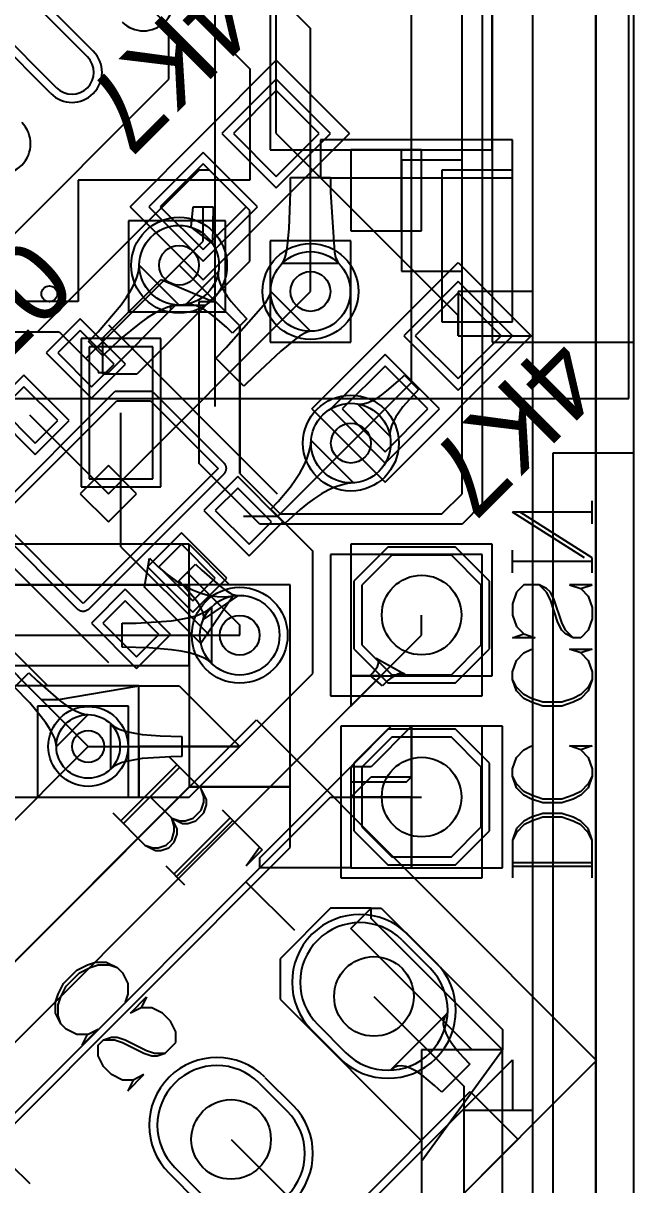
# Model space of a CAD drawing. Header units: millimetres. Extents: x 57.6 to 115.3, y 47.5 to 119.3.
# Drawn here: x 106.75 to 114.43, y 61.93 to 76.52 of the extents above; entities that cross this region are included whole.
import ezdxf

# ---------------------------------------------------------------- set-up
doc = ezdxf.new("R2010")
doc.units = ezdxf.units.MM
for name, color, linetype in [('BottomLayer', 5, 'Continuous'), ('BottomOverlay', 54, 'Continuous'), ('BottomSolder', 6, 'Continuous'), ('PadHoleLayer', 156, 'Continuous'), ('TopLayer', 1, 'Continuous'), ('TopOverlay', 2, 'Continuous'), ('TopSolder', 216, 'Continuous'), ('ViaHoleLayer', 16, 'Continuous')]:
    doc.layers.add(name, color=color, linetype=linetype)

msp = doc.modelspace()

# ---------------------------------------------------------------- linework, layer by layer
at = {"layer": 'BottomLayer'}
for p, q in [((105.105, 81.712), (110.363, 76.454)), ((113.95, 56.388), (113.95, 80.741)), ((113.95, 80.391), (113.95, 55.372)), ((114.427, 55.372), (114.427, 80.391)), ((105.791, 79.756), (109.601, 75.946)), ((113.157, 60.071), (113.157, 78.486)), ((112.522, 77.47), (112.522, 70.485)), ((112.268, 70.612), (112.268, 77.343)), ((112.268, 70.612), (112.268, 77.343)), ((111.633, 72.009), (111.633, 76.708)), ((110.363, 73.152), (110.363, 76.454)), ((109.601, 75.946), (109.601, 74.549)), ((110.112, 74.399), (110.113, 74.585)), ((110.113, 74.585), (110.613, 74.585)), ((110.613, 74.585), (110.614, 74.399)), ((109.601, 74.549), (107.442, 74.549)), ((107.442, 74.549), (107.442, 73.025)), ((110.096, 73.944), (110.112, 74.399)), ((110.614, 74.399), (110.664, 73.646)), ((108.077, 74.041), (108.077, 72.898)), ((109.295, 74.041), (108.077, 74.041)), ((109.295, 72.898), (109.295, 74.041)), ((110.076, 73.728), (110.096, 73.944)), ((109.855, 73.787), (109.855, 72.517)), ((110.871, 73.787), (109.855, 73.787)), ((110.062, 73.646), (110.076, 73.728)), ((110.871, 72.517), (110.871, 73.787)), ((110.009, 73.505), (110.029, 73.535)), ((110.029, 73.535), (110.047, 73.582)), ((110.047, 73.582), (110.062, 73.646)), ((110.664, 73.646), (110.679, 73.582)), ((110.679, 73.582), (110.697, 73.535)), ((110.697, 73.535), (110.717, 73.505)), ((108.712, 73.481), (109.474, 72.719)), ((108.796, 72.988), (109.205, 73.397)), ((109.205, 73.397), (109.202, 73.355)), ((110.717, 73.505), (110.009, 73.505)), ((109.202, 73.355), (109.208, 73.31)), ((109.208, 73.31), (109.223, 73.262)), ((109.223, 73.262), (109.246, 73.209)), ((109.246, 73.209), (109.278, 73.152)), ((109.278, 73.152), (109.318, 73.091)), ((109.318, 73.091), (109.367, 73.026)), ((107.442, 73.025), (105.791, 73.025)), ((108.837, 72.991), (108.796, 72.988)), ((108.882, 72.984), (108.837, 72.991)), ((108.931, 72.97), (108.882, 72.984)), ((108.984, 72.947), (108.931, 72.97)), ((108.966, 70.993), (108.966, 73.025)), ((108.966, 73.025), (109.168, 73.025)), ((109.041, 72.915), (108.984, 72.947)), ((109.168, 73.025), (109.474, 72.719)), ((109.367, 73.026), (109.49, 72.885)), ((108.077, 72.898), (109.295, 72.898)), ((109.102, 72.875), (109.041, 72.915)), ((109.166, 72.826), (109.102, 72.875)), ((109.308, 72.703), (109.166, 72.826)), ((109.564, 72.809), (109.384, 72.629)), ((109.49, 72.885), (109.564, 72.809)), ((109.384, 72.629), (109.308, 72.703)), ((109.474, 70.866), (109.474, 72.719)), ((109.474, 72.719), (109.474, 70.866)), ((109.855, 72.517), (110.871, 72.517)), ((108.381, 72.458), (107.581, 72.458)), ((107.581, 72.458), (107.581, 70.798)), ((108.381, 70.798), (108.381, 72.458)), ((111.467, 72.025), (111.543, 72.099)), ((111.543, 72.099), (111.723, 71.919)), ((110.871, 71.247), (111.633, 72.009)), ((111.325, 71.902), (111.467, 72.025)), ((111.09, 71.758), (111.143, 71.781)), ((111.143, 71.781), (111.2, 71.813)), ((111.2, 71.813), (111.261, 71.853)), ((111.261, 71.853), (111.325, 71.902)), ((111.649, 71.843), (111.526, 71.701)), ((111.723, 71.919), (111.649, 71.843)), ((111.364, 71.331), (110.955, 71.74)), ((110.955, 71.74), (110.996, 71.737)), ((110.996, 71.737), (111.041, 71.743)), ((111.041, 71.743), (111.09, 71.758)), ((111.477, 71.637), (111.437, 71.576)), ((111.526, 71.701), (111.477, 71.637)), ((107.981, 69.946), (107.981, 71.628)), ((111.405, 71.519), (111.382, 71.466)), ((111.437, 71.576), (111.405, 71.519)), ((111.367, 71.417), (111.361, 71.372)), ((111.361, 71.372), (111.364, 71.331)), ((111.382, 71.466), (111.367, 71.417)), ((109.728, 70.231), (108.966, 70.993)), ((107.581, 70.798), (108.381, 70.798)), ((109.474, 70.866), (109.982, 70.358)), ((109.474, 70.866), (109.982, 70.358)), ((112.014, 70.358), (112.268, 70.612)), ((112.014, 70.358), (112.268, 70.612)), ((112.522, 70.485), (112.268, 70.231)), ((109.982, 70.358), (112.014, 70.358)), ((109.982, 70.358), (112.014, 70.358)), ((112.268, 70.231), (109.728, 70.231)), ((108.839, 69.977), (99.695, 69.977)), ((107.981, 69.946), (109.093, 68.834)), ((108.839, 69.469), (108.839, 69.977)), ((108.839, 69.469), (108.839, 69.977)), ((108.839, 69.977), (109.347, 69.469)), ((108.839, 69.469), (108.839, 69.977)), ((108.839, 69.977), (109.347, 69.469)), ((108.278, 69.437), (108.339, 69.8)), ((108.339, 69.8), (108.45, 69.695)), ((110.617, 69.85), (110.617, 68.072)), ((112.522, 69.85), (110.617, 69.85)), ((111.385, 69.838), (111.01, 69.463)), ((112.135, 69.838), (111.385, 69.838)), ((112.51, 69.463), (112.135, 69.838)), ((112.522, 68.072), (112.522, 69.85)), ((108.45, 69.695), (108.559, 69.603)), ((108.559, 69.603), (108.668, 69.523)), ((108.839, 69.469), (99.695, 69.469)), ((99.695, 69.469), (108.839, 69.469)), ((108.668, 69.523), (108.775, 69.457)), ((108.775, 69.457), (108.88, 69.403)), ((108.839, 69.469), (108.839, 66.929)), ((110.109, 69.469), (108.839, 69.469)), ((108.839, 68.453), (108.839, 69.469)), ((109.347, 69.469), (108.839, 69.469)), ((109.347, 69.469), (108.839, 69.469)), ((110.109, 66.929), (110.109, 69.469)), ((111.01, 69.463), (111.01, 68.713)), ((112.51, 68.713), (112.51, 69.463)), ((108.985, 68.732), (108.278, 69.437)), ((108.88, 69.403), (108.985, 69.362)), ((108.985, 69.362), (109.088, 69.334)), ((109.39, 69.327), (108.985, 68.732)), ((109.088, 69.334), (109.19, 69.319)), ((109.19, 69.319), (109.291, 69.317)), ((109.291, 69.317), (109.39, 69.327)), ((109.073, 69.149), (109.121, 69.188)), ((109.121, 69.188), (109.121, 68.48)), ((108.174, 68.986), (108.618, 69.017)), ((108.618, 69.017), (108.738, 69.035)), ((108.738, 69.035), (108.843, 69.057)), ((108.843, 69.057), (108.934, 69.084)), ((108.934, 69.084), (109.01, 69.114)), ((109.01, 69.114), (109.073, 69.149)), ((107.997, 68.984), (108.174, 68.986)), ((107.997, 68.684), (107.997, 68.984)), ((104.902, 68.834), (109.093, 68.834)), ((109.093, 68.834), (109.474, 68.834)), ((108.336, 68.676), (107.997, 68.684)), ((108.618, 68.651), (108.336, 68.676)), ((108.738, 68.633), (108.618, 68.651)), ((108.843, 68.611), (108.738, 68.633)), ((108.934, 68.584), (108.843, 68.611)), ((109.01, 68.554), (108.934, 68.584)), ((111.01, 68.713), (111.385, 68.338)), ((112.135, 68.338), (112.51, 68.713)), ((99.695, 68.453), (108.839, 68.453)), ((109.073, 68.519), (109.01, 68.554)), ((109.121, 68.48), (109.073, 68.519)), ((111.385, 68.338), (112.135, 68.338)), ((110.617, 68.072), (112.522, 68.072)), ((106.934, 67.945), (106.934, 66.802)), ((108.077, 67.945), (106.934, 67.945)), ((108.077, 66.802), (108.077, 67.945)), ((110.744, 67.691), (110.744, 65.786)), ((112.522, 67.691), (110.744, 67.691)), ((111.385, 67.552), (111.01, 67.177)), ((112.135, 67.552), (111.385, 67.552)), ((112.51, 67.177), (112.135, 67.552)), ((112.522, 65.786), (112.522, 67.691)), ((101.6, 61.468), (107.569, 67.437)), ((111.01, 67.177), (111.01, 66.427)), ((112.51, 66.427), (112.51, 67.177)), ((108.839, 66.929), (103.505, 61.595)), ((108.839, 66.929), (110.109, 66.929)), ((110.109, 66.929), (108.839, 66.929)), ((110.109, 66.167), (110.109, 66.929)), ((106.934, 66.802), (108.077, 66.802)), ((111.01, 66.427), (111.385, 66.052)), ((112.135, 66.052), (112.51, 66.427)), ((103.505, 59.563), (110.109, 66.167)), ((111.385, 66.052), (112.135, 66.052)), ((110.744, 65.786), (112.522, 65.786)), ((111.515, 65.005), (111.868, 64.652)), ((110.454, 63.945), (110.808, 63.591)), ((112.268, 62.865), (112.903, 63.5)), ((112.903, 63.5), (112.903, 62.865)), ((109.719, 63.209), (110.072, 62.856)), ((112.268, 62.865), (106.807, 57.404)), ((113.157, 62.865), (112.268, 62.865)), ((112.903, 62.865), (112.268, 62.865)), ((112.268, 62.865), (112.268, 62.865)), ((113.157, 60.071), (113.157, 62.865)), ((108.658, 62.148), (109.011, 61.795))]:
    msp.add_line(p, q, dxfattribs=at)
for centre, radius in [((108.712, 73.481), 0.5), ((110.363, 73.152), 0.5), ((110.871, 71.247), 0.5), ((109.474, 68.834), 0.5), ((107.569, 67.437), 0.4)]:
    msp.add_circle(centre, radius, dxfattribs=at)
for centre, start, end in [((110.984, 64.475), 45, 225), ((111.338, 64.121), 225, 45), ((109.188, 62.679), 45, 225), ((109.542, 62.325), 225, 45)]:
    msp.add_arc(centre, 0.75, start, end, dxfattribs=at)
at = {"layer": 'BottomOverlay'}
for p, q in [((109.164, 71.706), (109.164, 87.706)), ((114.364, 71.806), (114.364, 87.806)), ((92.364, 71.806), (114.364, 71.806)), ((113.903, 70.235), (113.903, 70.521)), ((113.808, 69.807), (112.903, 70.378)), ((113.903, 70.378), (112.903, 70.378)), ((113.903, 69.807), (112.998, 70.378)), ((112.903, 69.616), (112.903, 69.902)), ((113.903, 69.759), (112.903, 69.759)), ((113.903, 69.616), (113.903, 69.807)), ((113.046, 69.468), (112.951, 69.373)), ((113.236, 69.468), (113.046, 69.468)), ((113.331, 69.373), (113.236, 69.468)), ((113.331, 69.421), (113.236, 69.468)), ((113.903, 69.468), (113.617, 69.468)), ((113.617, 69.468), (113.76, 69.421)), ((113.76, 69.421), (113.903, 69.468)), ((112.951, 69.373), (112.903, 69.23)), ((113.379, 69.373), (113.331, 69.421)), ((113.379, 69.278), (113.331, 69.373)), ((113.427, 69.278), (113.379, 69.373)), ((113.76, 69.421), (113.855, 69.326)), ((113.855, 69.326), (113.903, 69.183)), ((112.903, 69.23), (112.903, 69.088)), ((113.474, 68.992), (113.379, 69.278)), ((113.522, 68.992), (113.427, 69.278)), ((113.903, 69.183), (113.903, 69.04)), ((112.903, 69.088), (112.951, 68.945)), ((113.903, 69.04), (113.855, 68.897)), ((112.951, 68.945), (113.046, 68.85)), ((113.522, 68.897), (113.474, 68.992)), ((113.57, 68.897), (113.522, 68.992)), ((113.57, 68.85), (113.522, 68.897)), ((113.665, 68.802), (113.57, 68.897)), ((113.855, 68.897), (113.76, 68.802)), ((112.903, 68.802), (113.046, 68.85)), ((113.189, 68.802), (112.903, 68.802)), ((113.046, 68.85), (113.189, 68.802)), ((113.665, 68.802), (113.57, 68.85)), ((113.76, 68.802), (113.665, 68.802)), ((112.951, 68.516), (113.046, 68.612)), ((113.046, 68.612), (113.141, 68.659)), ((113.76, 68.612), (113.617, 68.659)), ((113.617, 68.659), (113.903, 68.659)), ((113.903, 68.659), (113.76, 68.612)), ((113.76, 68.612), (113.855, 68.516)), ((112.903, 68.373), (112.951, 68.516)), ((113.855, 68.516), (113.903, 68.373)), ((112.903, 68.278), (112.903, 68.373)), ((112.951, 68.135), (112.903, 68.278)), ((112.951, 68.183), (112.903, 68.278)), ((113.903, 68.278), (113.855, 68.135)), ((113.903, 68.278), (113.855, 68.183)), ((113.903, 68.373), (113.903, 68.278)), ((113.046, 68.088), (112.951, 68.183)), ((113.046, 68.04), (112.951, 68.135)), ((113.855, 68.183), (113.76, 68.088)), ((113.855, 68.135), (113.76, 68.04)), ((113.141, 68.04), (113.046, 68.088)), ((113.141, 67.993), (113.046, 68.04)), ((113.284, 67.993), (113.141, 68.04)), ((113.284, 67.945), (113.141, 67.993)), ((113.522, 67.993), (113.284, 67.993)), ((113.665, 68.04), (113.522, 67.993)), ((113.665, 67.993), (113.522, 67.945)), ((113.76, 68.088), (113.665, 68.04)), ((113.76, 68.04), (113.665, 67.993)), ((113.522, 67.945), (113.284, 67.945)), ((113.046, 67.395), (113.141, 67.443)), ((113.76, 67.395), (113.617, 67.443)), ((113.617, 67.443), (113.903, 67.443)), ((113.903, 67.443), (113.76, 67.395)), ((108.989, 66.906), (108.585, 67.31)), ((112.903, 67.157), (112.951, 67.3)), ((112.951, 67.3), (113.046, 67.395)), ((113.76, 67.395), (113.855, 67.3)), ((113.855, 67.3), (113.903, 67.157)), ((107.979, 66.502), (108.686, 67.209)), ((108.013, 66.468), (108.72, 67.175)), ((112.903, 67.062), (112.903, 67.157)), ((113.903, 67.157), (113.903, 67.062)), ((112.951, 66.919), (112.903, 67.062)), ((112.951, 66.967), (112.903, 67.062)), ((113.046, 66.871), (112.951, 66.967)), ((113.855, 66.967), (113.76, 66.871)), ((113.903, 67.062), (113.855, 66.919)), ((113.903, 67.062), (113.855, 66.967)), ((109.056, 66.771), (108.989, 66.906)), ((109.023, 66.805), (108.989, 66.906)), ((113.046, 66.824), (112.951, 66.919)), ((113.141, 66.824), (113.046, 66.871)), ((113.141, 66.776), (113.046, 66.824)), ((113.284, 66.776), (113.141, 66.824)), ((113.665, 66.824), (113.522, 66.776)), ((113.76, 66.871), (113.665, 66.824)), ((113.76, 66.824), (113.665, 66.776)), ((113.855, 66.919), (113.76, 66.824)), ((108.349, 66.805), (108.619, 66.536)), ((108.989, 66.637), (109.023, 66.738)), ((109.023, 66.738), (109.023, 66.805)), ((109.023, 66.603), (109.056, 66.704)), ((109.056, 66.704), (109.056, 66.771)), ((113.284, 66.729), (113.141, 66.776)), ((113.522, 66.776), (113.284, 66.776)), ((113.522, 66.729), (113.284, 66.729)), ((113.665, 66.776), (113.522, 66.729)), ((107.878, 66.603), (108.282, 66.199)), ((108.686, 66.401), (108.619, 66.536)), ((108.652, 66.435), (108.619, 66.536)), ((108.619, 66.536), (108.753, 66.468)), ((108.619, 66.536), (108.72, 66.502)), ((108.646, 65.835), (109.353, 66.542)), ((108.787, 66.502), (108.888, 66.536)), ((108.888, 66.536), (108.989, 66.637)), ((108.922, 66.502), (109.023, 66.603)), ((109.252, 66.643), (109.757, 66.138)), ((113.141, 66.548), (113.046, 66.5)), ((113.284, 66.595), (113.141, 66.548)), ((113.284, 66.548), (113.141, 66.5)), ((113.522, 66.595), (113.284, 66.595)), ((113.522, 66.548), (113.284, 66.548)), ((113.665, 66.548), (113.522, 66.595)), ((113.665, 66.5), (113.522, 66.548)), ((113.76, 66.5), (113.665, 66.548)), ((108.652, 66.367), (108.652, 66.435)), ((108.679, 65.802), (109.386, 66.509)), ((108.686, 66.334), (108.686, 66.401)), ((108.72, 66.502), (108.787, 66.502)), ((108.753, 66.468), (108.821, 66.468)), ((108.821, 66.468), (108.922, 66.502)), ((112.951, 66.405), (112.903, 66.262)), ((113.046, 66.5), (112.951, 66.405)), ((113.046, 66.453), (112.951, 66.357)), ((113.141, 66.5), (113.046, 66.453)), ((113.76, 66.453), (113.665, 66.5)), ((113.855, 66.405), (113.76, 66.5)), ((113.855, 66.357), (113.76, 66.453)), ((113.903, 66.262), (113.855, 66.405)), ((108.551, 66.199), (108.619, 66.266)), ((108.619, 66.266), (108.652, 66.367)), ((108.652, 66.233), (108.686, 66.334)), ((112.951, 66.357), (112.903, 66.262)), ((112.903, 66.262), (112.903, 65.786)), ((113.903, 66.262), (113.855, 66.357)), ((113.903, 65.786), (113.903, 66.262)), ((108.282, 66.199), (108.417, 66.132)), ((108.282, 66.199), (108.383, 66.165)), ((108.383, 66.165), (108.45, 66.165)), ((108.417, 66.132), (108.484, 66.132)), ((108.45, 66.165), (108.551, 66.199)), ((108.484, 66.132), (108.585, 66.165)), ((108.585, 66.165), (108.652, 66.233)), ((109.555, 65.936), (109.723, 66.172)), ((109.757, 66.138), (109.555, 65.936)), ((113.903, 65.976), (112.903, 65.976)), ((108.545, 65.936), (108.78, 65.701)), ((113.903, 65.929), (112.903, 65.929)), ((109.555, 65.734), (110.161, 65.129)), ((107.427, 64.628), (107.561, 64.695)), ((107.46, 64.594), (107.595, 64.661)), ((107.561, 64.695), (107.662, 64.729)), ((107.595, 64.661), (107.696, 64.695)), ((107.662, 64.729), (107.797, 64.729)), ((107.696, 64.695), (107.831, 64.695)), ((107.797, 64.729), (107.932, 64.661)), ((107.831, 64.695), (107.932, 64.661)), ((107.932, 64.661), (107.999, 64.594)), ((107.258, 64.459), (107.427, 64.628)), ((107.292, 64.426), (107.46, 64.594)), ((107.999, 64.594), (108.066, 64.459)), ((107.191, 64.325), (107.258, 64.459)), ((107.225, 64.291), (107.292, 64.426)), ((108.066, 64.459), (108.066, 64.325)), ((107.157, 64.224), (107.191, 64.325)), ((107.157, 64.089), (107.157, 64.224)), ((107.191, 64.19), (107.225, 64.291)), ((108.066, 64.325), (108.033, 64.224)), ((108.1, 64.089), (108.302, 64.291)), ((108.302, 64.291), (108.235, 64.156)), ((107.225, 63.954), (107.157, 64.089)), ((107.191, 64.055), (107.191, 64.19)), ((107.225, 63.954), (107.191, 64.055)), ((108.235, 64.156), (108.1, 64.089)), ((108.369, 64.156), (108.235, 64.156)), ((108.504, 64.089), (108.369, 64.156)), ((108.605, 63.988), (108.504, 64.089)), ((107.292, 63.887), (107.225, 63.954)), ((108.672, 63.853), (108.605, 63.988)), ((107.427, 63.82), (107.292, 63.887)), ((107.561, 63.82), (107.427, 63.82)), ((107.696, 63.887), (107.494, 63.685)), ((107.494, 63.685), (107.561, 63.82)), ((107.561, 63.82), (107.696, 63.887)), ((107.763, 63.752), (107.864, 63.786)), ((107.864, 63.786), (107.932, 63.786)), ((107.932, 63.786), (108.033, 63.752)), ((108.672, 63.719), (108.672, 63.853)), ((107.696, 63.685), (107.763, 63.752)), ((107.696, 63.55), (107.696, 63.685)), ((107.763, 63.752), (107.898, 63.752)), ((107.898, 63.752), (107.999, 63.719)), ((107.999, 63.719), (108.268, 63.584)), ((108.033, 63.752), (108.302, 63.618)), ((108.302, 63.618), (108.403, 63.584)), ((108.538, 63.584), (108.672, 63.719)), ((107.763, 63.416), (107.696, 63.55)), ((108.268, 63.584), (108.369, 63.55)), ((108.369, 63.55), (108.437, 63.55)), ((108.403, 63.584), (108.538, 63.584)), ((108.437, 63.55), (108.538, 63.584)), ((107.864, 63.315), (107.763, 63.416)), ((107.999, 63.247), (107.864, 63.315)), ((108.134, 63.247), (107.999, 63.247)), ((108.066, 63.113), (108.268, 63.315)), ((108.134, 63.247), (108.066, 63.113)), ((108.268, 63.315), (108.134, 63.247)), ((106.599, 62.184), (106.834, 61.949))]:
    msp.add_line(p, q, dxfattribs=at)
at = {"layer": 'BottomSolder'}
for p, q in [((108.483, 72.56), (107.479, 72.56)), ((107.479, 72.56), (107.479, 70.696)), ((108.483, 70.696), (108.483, 72.56)), ((107.479, 70.696), (108.483, 70.696)), ((111.334, 69.94), (110.908, 69.514)), ((112.186, 69.94), (111.334, 69.94)), ((112.612, 69.514), (112.186, 69.94)), ((110.908, 69.514), (110.908, 68.662)), ((112.612, 68.662), (112.612, 69.514)), ((110.908, 68.662), (111.334, 68.236)), ((112.186, 68.236), (112.612, 68.662)), ((111.334, 68.236), (112.186, 68.236)), ((111.334, 67.654), (110.908, 67.228)), ((112.186, 67.654), (111.334, 67.654)), ((112.612, 67.228), (112.186, 67.654)), ((110.908, 67.228), (110.908, 66.376)), ((112.612, 66.376), (112.612, 67.228)), ((110.908, 66.376), (111.334, 65.95)), ((112.186, 65.95), (112.612, 66.376)), ((111.334, 65.95), (112.186, 65.95)), ((111.586, 65.077), (111.94, 64.723)), ((110.382, 63.873), (110.736, 63.519)), ((109.79, 63.281), (110.144, 62.927)), ((108.586, 62.077), (108.94, 61.723))]:
    msp.add_line(p, q, dxfattribs=at)
for centre, radius in [((108.712, 73.481), 0.602), ((110.363, 73.152), 0.602), ((110.871, 71.247), 0.602), ((109.474, 68.834), 0.602), ((107.569, 67.437), 0.502)]:
    msp.add_circle(centre, radius, dxfattribs=at)
for centre, start, end in [((110.984, 64.475), 45, 225), ((111.338, 64.121), 225, 45), ((109.188, 62.679), 45, 225), ((109.542, 62.325), 225, 45)]:
    msp.add_arc(centre, 0.852, start, end, dxfattribs=at)
at = {"layer": 'PadHoleLayer'}
for centre in [(111.76, 69.088), (111.76, 66.802), (111.161, 64.298), (109.365, 62.502)]:
    msp.add_circle(centre, 0.5, dxfattribs=at)
at = {"layer": 'TopLayer'}
for p, q in [((109.855, 78.105), (109.855, 74.93)), ((112.649, 74.93), (112.649, 78.105)), ((112.649, 78.105), (112.649, 72.517)), ((114.427, 72.517), (114.427, 78.105)), ((109.934, 75.136), (109.934, 77.645)), ((107.56, 76.099), (106.323, 77.336)), ((107.645, 77.421), (108.585, 76.481)), ((107.171, 75.71), (105.934, 76.947)), ((108.585, 75.819), (108.585, 76.481)), ((104.648, 71.882), (108.585, 75.819)), ((109.934, 75.675), (109.395, 75.136)), ((110.472, 75.136), (109.934, 75.675)), ((109.395, 75.136), (109.934, 74.597)), ((109.934, 75.136), (112.22, 72.85)), ((109.934, 74.597), (110.472, 75.136)), ((110.49, 75.057), (110.49, 74.579)), ((112.903, 75.057), (110.49, 75.057)), ((112.903, 74.579), (112.903, 75.057)), ((109.855, 74.93), (112.649, 74.93)), ((110.871, 74.93), (110.871, 73.914)), ((111.506, 74.93), (110.871, 74.93)), ((110.871, 74.93), (110.871, 73.914)), ((111.76, 74.93), (110.871, 74.93)), ((111.506, 73.914), (111.506, 74.93)), ((111.76, 73.914), (111.76, 74.93)), ((109.014, 74.755), (108.476, 74.216)), ((109.553, 74.216), (109.014, 74.755)), ((111.506, 74.803), (111.506, 73.406)), ((112.268, 74.803), (111.506, 74.803)), ((112.268, 73.406), (112.268, 74.803)), ((108.966, 74.676), (106.934, 72.644)), ((109.093, 74.676), (108.966, 74.676)), ((109.601, 74.168), (109.093, 74.676)), ((110.49, 74.579), (112.903, 74.579)), ((112.014, 74.676), (112.014, 72.771)), ((112.903, 74.676), (112.014, 74.676)), ((112.903, 72.771), (112.903, 74.676)), ((108.476, 74.216), (109.014, 73.678)), ((108.862, 73.958), (108.887, 74.216)), ((108.887, 74.216), (109.141, 74.216)), ((109.014, 73.783), (109.014, 74.216)), ((109.014, 73.678), (109.553, 74.216)), ((109.141, 74.216), (109.131, 73.754)), ((109.601, 73.533), (109.601, 74.168)), ((109.131, 73.754), (108.862, 73.958)), ((110.871, 73.914), (111.506, 73.914)), ((110.871, 73.914), (111.76, 73.914)), ((108.712, 73.481), (109.014, 73.783)), ((109.049, 72.981), (109.601, 73.533)), ((107.54, 72.309), (108.712, 73.481)), ((108.186, 73.34), (108.206, 73.414)), ((108.206, 73.414), (108.212, 73.481)), ((108.212, 73.481), (108.712, 72.981)), ((111.506, 73.406), (112.268, 73.406)), ((107.753, 72.57), (108.485, 73.303)), ((108.11, 73.174), (108.154, 73.26)), ((108.154, 73.26), (108.186, 73.34)), ((108.485, 73.303), (109.106, 73.038)), ((107.823, 70.612), (110.363, 73.152)), ((108.052, 73.081), (108.11, 73.174)), ((109.835, 73.072), (109.856, 73.118)), ((109.856, 73.118), (109.863, 73.152)), ((109.863, 73.152), (110.363, 72.652)), ((112.22, 73.135), (111.681, 72.596)), ((112.22, 73.152), (112.22, 72.596)), ((113.157, 73.152), (112.22, 73.152)), ((112.758, 72.596), (112.22, 73.135)), ((113.157, 72.596), (113.157, 73.152)), ((107.694, 72.646), (107.982, 72.982)), ((107.982, 72.982), (108.052, 73.081)), ((109.106, 73.038), (108.182, 72.114)), ((108.571, 72.955), (108.491, 72.923)), ((108.645, 72.974), (108.571, 72.955)), ((108.608, 72.921), (108.608, 72.981)), ((108.608, 72.981), (109.049, 72.981)), ((108.608, 72.981), (108.668, 72.981)), ((108.668, 72.981), (108.608, 72.921)), ((108.608, 72.921), (108.608, 72.981)), ((108.712, 72.981), (108.645, 72.974)), ((109.304, 72.448), (109.801, 73.015)), ((109.801, 73.015), (109.835, 73.072)), ((107.823, 72.136), (108.608, 72.921)), ((108.312, 72.821), (108.213, 72.751)), ((108.405, 72.879), (108.312, 72.821)), ((108.491, 72.923), (108.405, 72.879)), ((112.22, 72.596), (112.22, 72.85)), ((107.469, 72.663), (107.187, 72.38)), ((107.894, 72.238), (107.469, 72.663)), ((108.213, 72.751), (107.995, 72.572)), ((112.014, 72.771), (112.903, 72.771)), ((106.553, 72.644), (107.205, 72.644)), ((106.934, 72.644), (107.205, 72.644)), ((107.205, 72.644), (107.54, 72.309)), ((107.205, 72.644), (107.696, 72.153)), ((107.573, 72.522), (107.694, 72.646)), ((107.753, 72.342), (107.573, 72.522)), ((107.753, 72.114), (107.753, 72.57)), ((107.995, 72.572), (107.877, 72.463)), ((110.159, 72.542), (109.992, 72.404)), ((110.226, 72.59), (110.159, 72.542)), ((110.283, 72.624), (110.226, 72.59)), ((110.329, 72.645), (110.283, 72.624)), ((110.363, 72.652), (110.329, 72.645)), ((111.681, 72.596), (112.22, 72.057)), ((112.22, 72.596), (113.157, 72.596)), ((112.22, 72.057), (112.758, 72.596)), ((112.649, 72.517), (114.427, 72.517)), ((107.187, 72.38), (107.611, 71.956)), ((107.877, 72.463), (107.753, 72.342)), ((109.173, 72.315), (109.304, 72.448)), ((109.992, 72.404), (109.659, 72.093)), ((107.611, 71.956), (107.894, 72.238)), ((109.526, 71.962), (109.173, 72.315)), ((107.696, 72.153), (107.696, 72.136)), ((107.696, 72.136), (107.823, 72.136)), ((108.182, 72.114), (107.753, 72.114)), ((109.659, 72.093), (109.526, 71.962)), ((111.3, 72.215), (110.762, 71.676)), ((111.839, 71.676), (111.3, 72.215)), ((106.762, 71.956), (106.479, 71.673)), ((107.187, 71.531), (106.762, 71.956)), ((106.444, 70.294), (107.929, 71.779)), ((107.929, 71.779), (108.353, 71.779)), ((108.353, 71.779), (109.202, 70.93)), ((106.479, 71.673), (106.904, 71.248)), ((109.953, 70.329), (111.3, 71.676)), ((110.762, 71.676), (111.3, 71.138)), ((111.3, 71.138), (111.839, 71.676)), ((106.833, 71.602), (107.823, 70.612)), ((106.904, 71.248), (107.187, 71.531)), ((110.344, 71.125), (110.363, 71.203)), ((110.363, 71.203), (110.372, 71.279)), ((110.372, 71.279), (110.903, 70.748)), ((110.316, 71.044), (110.344, 71.125)), ((113.411, 71.12), (113.411, 56.642)), ((114.427, 71.12), (113.411, 71.12)), ((114.427, 56.642), (114.427, 71.12)), ((107.823, 70.966), (107.469, 70.612)), ((109.202, 70.93), (107.505, 69.233)), ((108.177, 70.612), (107.823, 70.966)), ((110.233, 70.876), (110.279, 70.961)), ((110.279, 70.961), (110.316, 71.044)), ((110.112, 70.7), (110.177, 70.789)), ((110.177, 70.789), (110.233, 70.876)), ((107.469, 70.612), (107.823, 70.258)), ((107.823, 70.258), (108.177, 70.612)), ((109.449, 70.683), (109.167, 70.4)), ((109.874, 70.258), (109.449, 70.683)), ((109.956, 70.515), (110.112, 70.7)), ((110.585, 70.655), (110.5, 70.609)), ((110.668, 70.692), (110.585, 70.655)), ((110.749, 70.72), (110.668, 70.692)), ((110.827, 70.739), (110.749, 70.72)), ((110.903, 70.748), (110.827, 70.739)), ((109.863, 70.419), (109.956, 70.515)), ((110.324, 70.489), (110.232, 70.415)), ((110.413, 70.553), (110.324, 70.489)), ((110.5, 70.609), (110.413, 70.553)), ((109.167, 70.4), (109.591, 69.976)), ((109.52, 70.329), (109.953, 70.329)), ((110.043, 70.239), (109.863, 70.419)), ((109.953, 70.329), (110.392, 69.89)), ((110.232, 70.415), (110.043, 70.239)), ((107.505, 69.233), (106.444, 70.294)), ((109.591, 69.976), (109.874, 70.258)), ((108.742, 69.976), (108.459, 69.693)), ((109.167, 69.551), (108.742, 69.976)), ((110.392, 68.355), (110.392, 69.89)), ((110.871, 69.977), (110.871, 68.326)), ((112.649, 69.977), (110.871, 69.977)), ((112.649, 68.326), (112.649, 69.977)), ((111.385, 69.838), (111.01, 69.463)), ((112.135, 69.838), (111.385, 69.838)), ((112.51, 69.463), (112.135, 69.838)), ((108.459, 69.693), (108.884, 69.268)), ((108.707, 69.516), (108.919, 69.728)), ((108.813, 69.622), (109.474, 68.961)), ((108.919, 69.728), (108.996, 69.652)), ((108.996, 69.652), (109.253, 69.429)), ((108.775, 69.446), (108.707, 69.516)), ((108.886, 69.321), (108.775, 69.446)), ((108.884, 69.268), (109.167, 69.551)), ((111.01, 69.463), (111.01, 68.713)), ((112.51, 68.713), (112.51, 69.463)), ((108.929, 69.265), (108.886, 69.321)), ((109.453, 69.334), (109.014, 69.031)), ((109.253, 69.429), (109.303, 69.394)), ((109.303, 69.394), (109.349, 69.367)), ((109.349, 69.367), (109.389, 69.347)), ((109.389, 69.347), (109.423, 69.336)), ((109.423, 69.336), (109.453, 69.334)), ((107.061, 68.199), (106.045, 69.215)), ((108.035, 69.268), (107.752, 68.986)), ((108.459, 68.844), (108.035, 69.268)), ((108.964, 69.214), (108.929, 69.265)), ((108.991, 69.168), (108.964, 69.214)), ((109.009, 69.127), (108.991, 69.168)), ((105.918, 69.088), (106.98, 68.026)), ((109.019, 69.09), (109.009, 69.127)), ((109.014, 69.031), (109.021, 69.058)), ((109.021, 69.058), (109.019, 69.09)), ((111.76, 68.834), (111.76, 69.088)), ((107.752, 68.986), (108.177, 68.561)), ((109.474, 68.834), (109.474, 68.961)), ((103.251, 60.325), (111.76, 68.834)), ((108.177, 68.561), (108.459, 68.844)), ((111.01, 68.713), (111.385, 68.338)), ((112.135, 68.338), (112.51, 68.713)), ((111.203, 68.533), (111.188, 68.544)), ((111.188, 68.544), (111.55, 68.344)), ((111.19, 68.418), (111.205, 68.443)), ((111.214, 68.52), (111.203, 68.533)), ((111.205, 68.443), (111.215, 68.466)), ((111.219, 68.504), (111.214, 68.52)), ((111.215, 68.466), (111.22, 68.486)), ((111.22, 68.486), (111.219, 68.504)), ((106.645, 68.181), (106.825, 68.361)), ((106.68, 68.326), (107.569, 67.437)), ((106.825, 68.361), (106.927, 68.261)), ((109.474, 67.437), (110.392, 68.355)), ((110.871, 68.326), (112.649, 68.326)), ((111.252, 68.326), (110.871, 68.326)), ((110.871, 68.326), (110.871, 67.945)), ((110.871, 67.945), (111.252, 68.326)), ((111.115, 68.33), (111.145, 68.362)), ((111.267, 68.2), (111.115, 68.33)), ((111.145, 68.362), (111.17, 68.391)), ((111.17, 68.391), (111.19, 68.418)), ((111.374, 68.294), (111.341, 68.268)), ((111.406, 68.316), (111.374, 68.294)), ((111.385, 68.338), (112.135, 68.338)), ((111.435, 68.333), (111.406, 68.316)), ((111.462, 68.345), (111.435, 68.333)), ((111.487, 68.352), (111.462, 68.345)), ((111.51, 68.354), (111.487, 68.352)), ((111.531, 68.352), (111.51, 68.354)), ((111.55, 68.344), (111.531, 68.352)), ((108.204, 68.199), (106.426, 68.199)), ((106.834, 67.984), (106.645, 68.181)), ((106.927, 68.261), (107.195, 68.026)), ((108.204, 68.199), (107.061, 68.199)), ((107.195, 68.026), (108.204, 68.199)), ((108.204, 66.802), (108.204, 68.199)), ((108.204, 67.437), (108.204, 68.199)), ((108.204, 68.199), (108.712, 68.199)), ((108.712, 68.199), (109.474, 67.437)), ((111.305, 68.236), (111.267, 68.2)), ((111.341, 68.268), (111.305, 68.236)), ((106.98, 68.026), (107.195, 68.026)), ((107.195, 68.026), (107.273, 67.968)), ((106.98, 67.811), (106.834, 67.984)), ((107.273, 67.968), (107.344, 67.921)), ((107.344, 67.921), (107.41, 67.884)), ((107.41, 67.884), (107.469, 67.858)), ((107.469, 67.858), (107.522, 67.842)), ((107.522, 67.842), (107.569, 67.837)), ((107.038, 67.733), (106.98, 67.811)), ((107.085, 67.662), (107.038, 67.733)), ((107.569, 67.837), (107.169, 67.437)), ((107.852, 67.154), (107.852, 67.72)), ((107.852, 67.72), (107.889, 67.69)), ((107.122, 67.596), (107.085, 67.662)), ((107.148, 67.537), (107.122, 67.596)), ((107.889, 67.69), (107.938, 67.664)), ((107.938, 67.664), (107.998, 67.64)), ((107.998, 67.64), (108.07, 67.62)), ((108.07, 67.62), (108.154, 67.603)), ((108.154, 67.603), (108.249, 67.589)), ((108.249, 67.589), (108.476, 67.57)), ((108.476, 67.57), (108.748, 67.564)), ((108.748, 67.564), (108.748, 67.31)), ((111.379, 67.691), (110.871, 67.183)), ((111.385, 67.552), (111.01, 67.177)), ((111.633, 67.691), (111.125, 67.183)), ((111.633, 67.691), (111.379, 67.691)), ((112.135, 67.552), (111.385, 67.552)), ((111.633, 67.691), (111.633, 65.913)), ((112.776, 67.691), (111.633, 67.691)), ((111.633, 67.056), (111.633, 67.691)), ((111.633, 67.056), (111.633, 67.691)), ((112.51, 67.177), (112.135, 67.552)), ((112.776, 65.913), (112.776, 67.691)), ((107.164, 67.484), (107.148, 67.537)), ((107.169, 67.437), (107.164, 67.484)), ((107.569, 67.437), (109.474, 67.437)), ((109.474, 67.437), (108.204, 67.437)), ((108.204, 67.437), (108.204, 66.802)), ((109.474, 67.437), (108.204, 67.437)), ((108.839, 66.802), (109.474, 67.437)), ((108.154, 67.271), (108.07, 67.254)), ((108.249, 67.285), (108.154, 67.271)), ((108.606, 67.308), (108.249, 67.285)), ((108.748, 67.31), (108.606, 67.308)), ((107.889, 67.184), (107.852, 67.154)), ((107.938, 67.21), (107.889, 67.184)), ((107.998, 67.234), (107.938, 67.21)), ((108.07, 67.254), (107.998, 67.234)), ((109.728, 66.04), (110.871, 67.183)), ((110.871, 67.183), (110.871, 66.992)), ((111.125, 67.183), (110.871, 67.183)), ((110.871, 67.183), (110.871, 66.802)), ((110.871, 67.183), (110.871, 65.913)), ((111.01, 67.177), (111.01, 66.427)), ((112.51, 66.427), (112.51, 67.177)), ((110.871, 66.802), (111.125, 67.056)), ((110.871, 66.992), (111.57, 66.992)), ((111.125, 67.056), (111.633, 67.056)), ((111.57, 66.992), (111.633, 67.056)), ((103.505, 59.69), (110.617, 66.802)), ((106.426, 66.802), (108.204, 66.802)), ((108.204, 66.802), (108.839, 66.802)), ((110.617, 66.802), (111.76, 66.802)), ((110.871, 66.802), (110.871, 65.913)), ((111.633, 66.802), (110.871, 66.802)), ((111.633, 65.913), (111.633, 66.802)), ((111.01, 66.427), (111.385, 66.052)), ((112.135, 66.052), (112.51, 66.427)), ((109.728, 65.913), (109.728, 66.04)), ((111.385, 66.052), (112.135, 66.052)), ((110.871, 65.913), (109.728, 65.913)), ((110.871, 65.913), (111.633, 65.913)), ((111.633, 65.913), (112.776, 65.913)), ((110.617, 65.405), (109.982, 64.77)), ((111.125, 65.405), (110.617, 65.405)), ((110.871, 65.151), (111.125, 65.405)), ((111.125, 65.278), (111.125, 65.405)), ((111.125, 65.405), (111.252, 65.405)), ((111.252, 65.405), (112.776, 63.881)), ((112.776, 63.627), (111.125, 65.278)), ((112.395, 63.627), (110.871, 65.151)), ((111.515, 65.005), (111.868, 64.652)), ((109.982, 64.77), (109.982, 64.262)), ((109.982, 64.262), (111.76, 62.484)), ((111.161, 64.298), (112.295, 63.165)), ((111.377, 63.378), (112.082, 64.082)), ((112.082, 64.082), (112.053, 64.044)), ((110.454, 63.945), (110.808, 63.591)), ((112.037, 64), (112.033, 63.951)), ((112.033, 63.951), (112.043, 63.896)), ((112.053, 64.044), (112.037, 64)), ((112.043, 63.896), (112.065, 63.835)), ((112.065, 63.835), (112.1, 63.769)), ((112.1, 63.769), (112.147, 63.697)), ((112.776, 63.881), (112.776, 63.627)), ((111.76, 63.627), (111.76, 58.547)), ((112.776, 63.627), (111.76, 63.627)), ((111.76, 62.23), (112.776, 63.627)), ((112.147, 63.697), (112.208, 63.619)), ((112.208, 63.619), (112.281, 63.535)), ((112.776, 63.627), (112.395, 63.627)), ((112.776, 58.547), (112.776, 63.627)), ((112.281, 63.535), (112.367, 63.446)), ((111.415, 63.406), (111.377, 63.378)), ((111.459, 63.422), (111.415, 63.406)), ((111.508, 63.426), (111.459, 63.422)), ((111.563, 63.416), (111.508, 63.426)), ((111.624, 63.394), (111.563, 63.416)), ((111.69, 63.359), (111.624, 63.394)), ((111.762, 63.312), (111.69, 63.359)), ((112.367, 63.446), (112.013, 63.093)), ((109.719, 63.209), (110.072, 62.856)), ((111.924, 63.178), (111.762, 63.312)), ((112.013, 63.093), (111.924, 63.178)), ((112.295, 58.627), (112.295, 63.165)), ((109.365, 62.502), (110.109, 61.758)), ((111.76, 62.484), (111.76, 62.23)), ((108.658, 62.148), (109.011, 61.795))]:
    msp.add_line(p, q, dxfattribs=at)
for centre, radius in [((108.712, 73.481), 0.5), ((110.363, 73.152), 0.5), ((110.871, 71.247), 0.5), ((109.474, 68.834), 0.5), ((107.569, 67.437), 0.4)]:
    msp.add_circle(centre, radius, dxfattribs=at)
for centre, radius, start, end in [((107.366, 75.904), 0.275, 225, 45), ((110.984, 64.475), 0.75, 45, 225), ((111.338, 64.121), 0.75, 225, 45), ((109.188, 62.679), 0.75, 45, 225), ((109.542, 62.325), 0.75, 225, 45)]:
    msp.add_arc(centre, radius, start, end, dxfattribs=at)
at = {"layer": 'TopOverlay'}
for p, q in [((108.095, 74.216), (109.934, 76.055)), ((109.934, 76.055), (110.853, 75.136)), ((109.014, 73.297), (110.853, 75.136)), ((108.095, 74.216), (109.014, 73.297)), ((110.381, 71.676), (112.22, 73.515)), ((112.22, 73.515), (113.139, 72.596)), ((107.823, 72.733), (109.944, 70.612)), ((111.3, 70.757), (113.139, 72.596)), ((110.381, 71.676), (111.3, 70.757)), ((105.702, 70.612), (107.823, 68.491)), ((95.117, 53.204), (109.683, 67.77)), ((109.683, 67.77), (113.96, 63.493)), ((107.629, 57.162), (113.96, 63.493)), ((99.784, 50.517), (112.37, 63.103)), ((112.37, 63.103), (112.97, 62.503)), ((100.383, 49.917), (112.97, 62.503))]:
    msp.add_line(p, q, dxfattribs=at)
msp.add_circle((107.081, 73.122), 0.1, dxfattribs=at)
at = {"layer": 'TopSolder'}
for p, q in [((107.632, 76.171), (106.395, 77.408)), ((107.1, 75.638), (105.862, 76.875)), ((109.934, 75.818), (109.251, 75.136)), ((110.616, 75.136), (109.934, 75.818)), ((109.251, 75.136), (109.934, 74.453)), ((109.934, 74.453), (110.616, 75.136)), ((109.014, 74.899), (108.332, 74.216)), ((109.697, 74.216), (109.014, 74.899)), ((108.332, 74.216), (109.014, 73.534)), ((109.014, 73.534), (109.697, 74.216)), ((112.22, 73.278), (111.537, 72.596)), ((112.902, 72.596), (112.22, 73.278)), ((107.469, 72.806), (107.043, 72.38)), ((108.037, 72.238), (107.469, 72.806)), ((111.537, 72.596), (112.22, 71.913)), ((112.22, 71.913), (112.902, 72.596)), ((107.043, 72.38), (107.611, 71.812)), ((107.611, 71.812), (108.037, 72.238)), ((111.3, 72.359), (110.618, 71.676)), ((111.983, 71.676), (111.3, 72.359)), ((106.762, 72.099), (106.336, 71.673)), ((107.33, 71.531), (106.762, 72.099)), ((106.373, 70.365), (107.858, 71.849)), ((107.858, 71.849), (107.908, 71.899)), ((107.908, 71.899), (108.374, 71.899)), ((108.374, 71.899), (109.273, 71.001)), ((106.336, 71.673), (106.904, 71.105)), ((110.618, 71.676), (111.3, 70.994)), ((111.3, 70.994), (111.983, 71.676)), ((106.904, 71.105), (107.33, 71.531)), ((109.273, 71.001), (109.276, 70.997)), ((109.276, 70.997), (109.28, 70.993)), ((109.28, 70.993), (109.283, 70.989)), ((109.283, 70.989), (109.286, 70.985)), ((109.286, 70.985), (109.288, 70.98)), ((109.288, 70.98), (109.291, 70.976)), ((109.291, 70.976), (109.293, 70.971)), ((109.293, 70.971), (109.295, 70.966)), ((109.295, 70.966), (109.297, 70.961)), ((109.297, 70.961), (109.298, 70.956)), ((109.298, 70.904), (109.297, 70.899)), ((109.298, 70.956), (109.3, 70.951)), ((109.3, 70.909), (109.298, 70.904)), ((109.3, 70.951), (109.301, 70.946)), ((109.301, 70.915), (109.3, 70.909)), ((109.301, 70.946), (109.301, 70.941)), ((109.301, 70.941), (109.302, 70.935)), ((109.302, 70.925), (109.301, 70.92)), ((109.301, 70.92), (109.301, 70.915)), ((109.302, 70.935), (109.302, 70.93)), ((109.302, 70.93), (109.302, 70.925)), ((109.273, 70.859), (107.576, 69.162)), ((109.449, 70.826), (109.023, 70.4)), ((109.276, 70.863), (109.273, 70.859)), ((109.28, 70.867), (109.276, 70.863)), ((109.283, 70.871), (109.28, 70.867)), ((109.286, 70.876), (109.283, 70.871)), ((109.288, 70.88), (109.286, 70.876)), ((109.291, 70.885), (109.288, 70.88)), ((109.293, 70.89), (109.291, 70.885)), ((109.295, 70.894), (109.293, 70.89)), ((109.297, 70.899), (109.295, 70.894)), ((110.017, 70.258), (109.449, 70.826)), ((109.023, 70.4), (109.591, 69.832)), ((107.434, 69.162), (106.373, 70.223)), ((109.591, 69.832), (110.017, 70.258)), ((108.742, 70.119), (108.316, 69.693)), ((109.31, 69.551), (108.742, 70.119)), ((111.334, 69.94), (110.908, 69.514)), ((112.186, 69.94), (111.334, 69.94)), ((112.612, 69.514), (112.186, 69.94)), ((108.316, 69.693), (108.884, 69.125)), ((108.884, 69.125), (109.31, 69.551)), ((110.908, 69.514), (110.908, 68.662)), ((112.612, 68.662), (112.612, 69.514)), ((108.035, 69.412), (107.609, 68.986)), ((108.603, 68.844), (108.035, 69.412)), ((107.438, 69.159), (107.434, 69.162)), ((107.442, 69.155), (107.438, 69.159)), ((107.446, 69.152), (107.442, 69.155)), ((107.45, 69.149), (107.446, 69.152)), ((107.564, 69.152), (107.559, 69.149)), ((107.568, 69.155), (107.564, 69.152)), ((107.572, 69.159), (107.568, 69.155)), ((107.576, 69.162), (107.572, 69.159)), ((107.455, 69.147), (107.45, 69.149)), ((107.459, 69.144), (107.455, 69.147)), ((107.464, 69.142), (107.459, 69.144)), ((107.469, 69.14), (107.464, 69.142)), ((107.474, 69.138), (107.469, 69.14)), ((107.479, 69.137), (107.474, 69.138)), ((107.484, 69.135), (107.479, 69.137)), ((107.489, 69.134), (107.484, 69.135)), ((107.494, 69.134), (107.489, 69.134)), ((107.5, 69.133), (107.494, 69.134)), ((107.505, 69.133), (107.5, 69.133)), ((107.51, 69.133), (107.505, 69.133)), ((107.515, 69.134), (107.51, 69.133)), ((107.52, 69.134), (107.515, 69.134)), ((107.526, 69.135), (107.52, 69.134)), ((107.531, 69.137), (107.526, 69.135)), ((107.536, 69.138), (107.531, 69.137)), ((107.541, 69.14), (107.536, 69.138)), ((107.545, 69.142), (107.541, 69.14)), ((107.55, 69.144), (107.545, 69.142)), ((107.555, 69.147), (107.55, 69.144)), ((107.559, 69.149), (107.555, 69.147)), ((107.609, 68.986), (108.177, 68.418)), ((108.177, 68.418), (108.603, 68.844)), ((110.908, 68.662), (111.334, 68.236)), ((112.186, 68.236), (112.612, 68.662)), ((111.334, 68.236), (112.186, 68.236)), ((111.334, 67.654), (110.908, 67.228)), ((112.186, 67.654), (111.334, 67.654)), ((112.612, 67.228), (112.186, 67.654)), ((110.908, 67.228), (110.908, 66.376)), ((112.612, 66.376), (112.612, 67.228)), ((110.908, 66.376), (111.334, 65.95)), ((112.186, 65.95), (112.612, 66.376)), ((111.334, 65.95), (112.186, 65.95)), ((111.586, 65.077), (111.94, 64.723)), ((110.382, 63.873), (110.736, 63.519)), ((109.79, 63.281), (110.144, 62.927)), ((108.586, 62.077), (108.94, 61.723))]:
    msp.add_line(p, q, dxfattribs=at)
for centre, radius in [((108.712, 73.481), 0.602), ((110.363, 73.152), 0.602), ((110.871, 71.247), 0.602), ((109.474, 68.834), 0.602), ((107.569, 67.437), 0.502)]:
    msp.add_circle(centre, radius, dxfattribs=at)
for centre, radius, start, end in [((108.264, 76.802), 0.377, 225, 45), ((107.366, 75.904), 0.377, 225, 45), ((106.468, 75.006), 0.377, 225, 45), ((110.984, 64.475), 0.852, 45, 225), ((111.338, 64.121), 0.852, 225, 45), ((109.188, 62.679), 0.852, 45, 225), ((109.542, 62.325), 0.852, 225, 45)]:
    msp.add_arc(centre, radius, start, end, dxfattribs=at)
at = {"layer": 'ViaHoleLayer'}
for centre, radius in [((108.712, 73.481), 0.25), ((110.363, 73.152), 0.25), ((110.871, 71.247), 0.25), ((109.474, 68.834), 0.25), ((107.569, 67.437), 0.2)]:
    msp.add_circle(centre, radius, dxfattribs=at)

# ---------------------------------------------------------------- texts
at = {"layer": 'TopOverlay'}
for s, rotation, p in [('4K7', 225, (109.093, 77.216)), ('SHT20', 45, (104.521, 70.231)), ('4K7', 225, (113.411, 72.644))]:
    msp.add_text(s, height=1, rotation=rotation, dxfattribs=at).set_placement(p)

doc.saveas('drawing.dxf')
